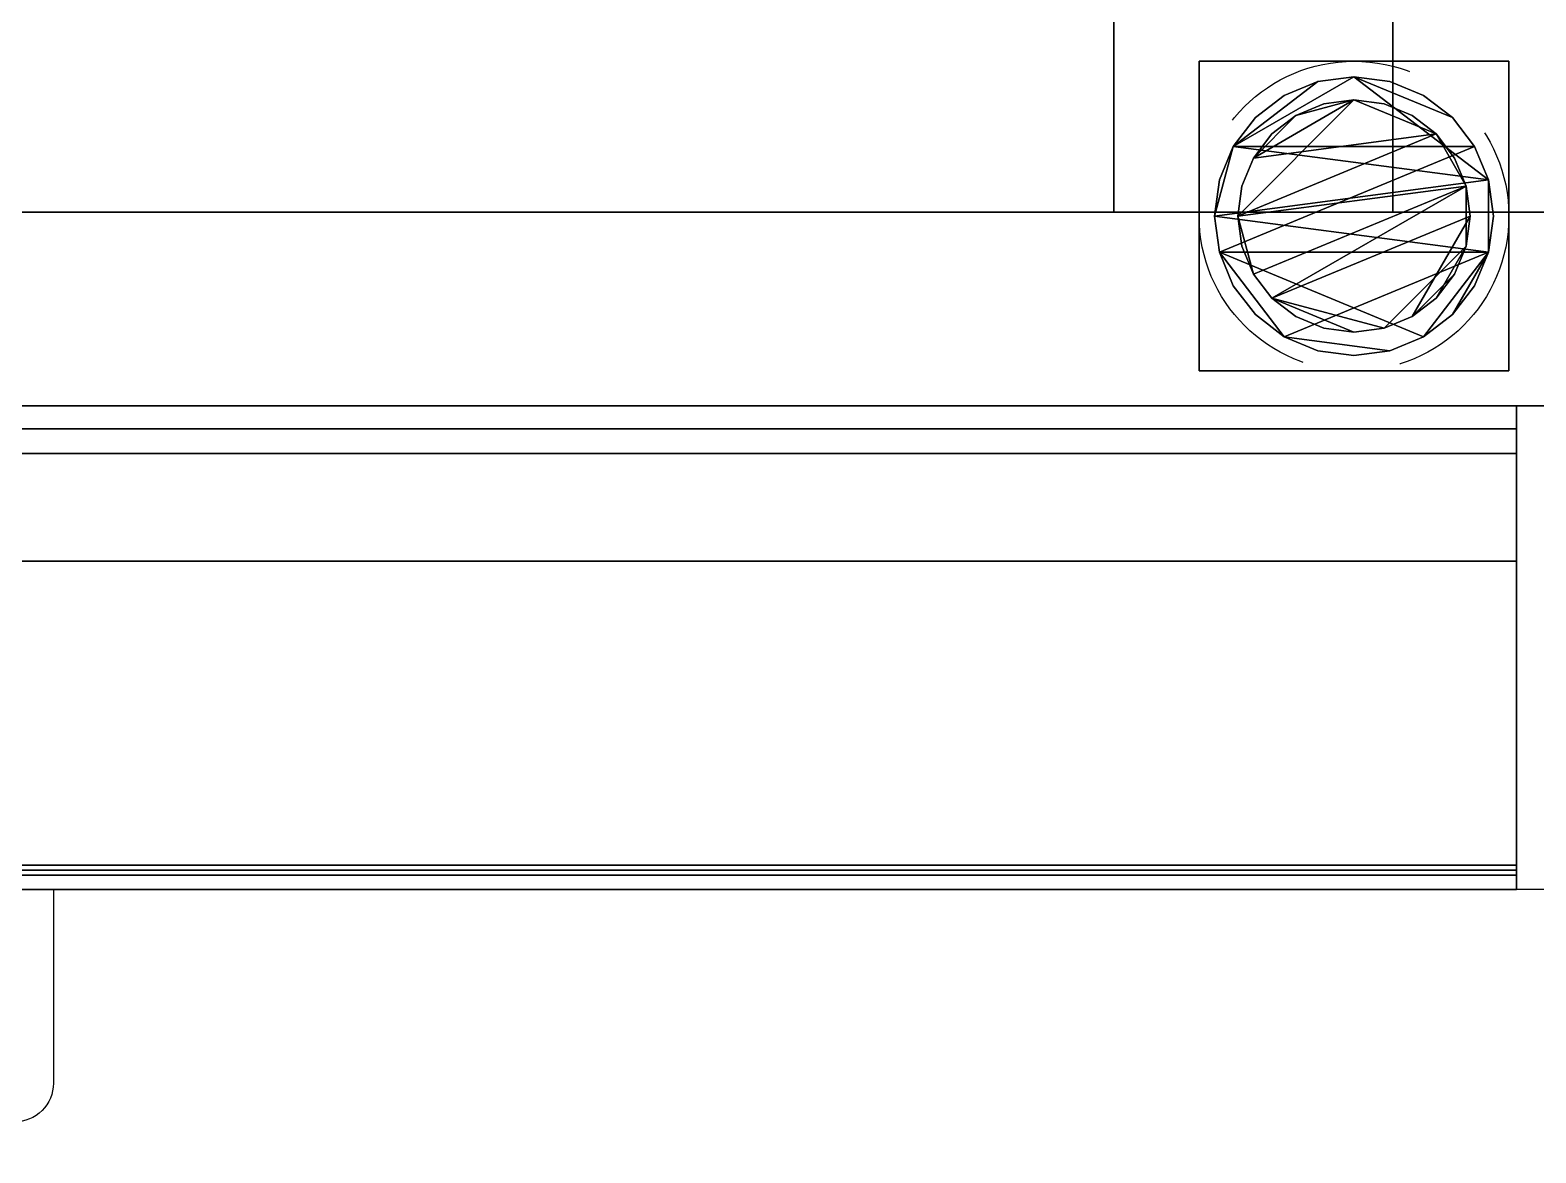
# Model space of a CAD drawing. Header units: millimetres. Extents: x -5 to 3200, y -1375 to 0.
# Drawn here: x 2143 to 2337.5, y -879 to -734 of the extents above; entities that cross this region are included whole.
import ezdxf

# ---------------------------------------------------------------- set-up
doc = ezdxf.new("R2010")
doc.units = ezdxf.units.MM
doc.linetypes.add('NASCOSTA', pattern=[0.381, 0.254, -0.127])
for name, color, linetype in [('IQ_200_2D', 1, 'Continuous'), ('IQ_200_3D', 1, 'Continuous'), ('IQ_204_2D', 7, 'Continuous'), ('IQ_204_3D', 7, 'Continuous')]:
    doc.layers.add(name, color=color, linetype=linetype)
doc.layers.add('IQ_INS_3D', color=3, linetype='Continuous', lineweight=25, plot=False)

msp = doc.modelspace()

# ---------------------------------------------------------------- linework, layer by layer
at = {"layer": 'IQ_200_2D'}
msp.add_lwpolyline([(0, -50), (2900, -50), (2900, -845), (1693, -845), (1693, -879), (1207, -879), (1207, -845), (0, -845), (0, -50)], dxfattribs=at)
at = {"layer": 'IQ_200_2D', "color": 7}
msp.add_lwpolyline([(1887, -845), (2146, -845), (2146, -870, -0.414214), (2141, -875), (1892, -875, -0.414214), (1887, -870)], format="xyb", close=True, dxfattribs=at)
at = {"layer": 'IQ_200_3D'}
for points in [[(2895, -50, 1785), (565, -50, 1785), (565, -782.5, 1785), (2895, -782.5, 1785)], [(2895, -117.5, 708), (565, -117.5, 708), (565, -757.5, 708), (2895, -757.5, 708)], [(2895, -757.5, 1443), (565, -757.5, 1443), (565, -117.5, 1443), (2895, -117.5, 1443)], [(2895, -782.5, 150), (565, -782.5, 150), (565, -117.5, 150), (2895, -117.5, 150)], [(2895, -757.5, 708), (565, -757.5, 708), (565, -757.5, 1443), (2895, -757.5, 1443)], [(2895, -782.5, 1785), (565, -782.5, 1785), (565, -782.5, 150), (2895, -782.5, 150)], [(2335, -842.5, 188), (1685, -842.5, 188), (1685, -782.5, 188), (2335, -782.5, 188)], [(2335, -782.5, 758.13), (1685, -782.5, 758.13), (1685, -841.85, 774.03), (2335, -841.85, 774.03)], [(2335, -785.5, 1493), (1685, -785.5, 1493), (1685, -802.58, 1493), (2335, -802.58, 1493)], [(2335, -785.5, 763.62), (1685, -785.5, 763.62), (1685, -785.5, 1493), (2335, -785.5, 1493)], [(2335, -843.15, 775.81), (1685, -843.15, 775.81), (1685, -788.65, 761.21), (2335, -788.65, 761.21)], [(2335, -802.58, 1493), (1685, -802.58, 1493), (1685, -845, 1463.41), (2335, -845, 1463.41)], [(2335, -845, 771.62), (1685, -845, 771.62), (1685, -845, 190.5), (2335, -845, 190.5)], [(2335, -845, 1463.41), (1685, -845, 1463.41), (1685, -845, 778.22), (2335, -845, 778.22)]]:
    msp.add_3dface(points, dxfattribs=at)
for points, invisible_edges in [([(2335, -842.5, 188), (2335, -782.5, 188), (2335, -845, 190.5), (2335, -844.91, 189.85)], 10), ([(2335, -782.5, 188), (2335, -782.5, 758.13), (2335, -845, 190.5)], 14), ([(2335, -782.5, 758.13), (2335, -841.85, 774.03), (2335, -845, 771.62), (2335, -845, 190.5)], 10), ([(2335, -785.57, 763.05), (1685, -785.57, 763.05), (1685, -785.5, 763.62), (2335, -785.5, 763.62)], 1), ([(2335, -785.76, 762.52), (1685, -785.76, 762.52), (1685, -785.57, 763.05), (2335, -785.57, 763.05)], 5), ([(2335, -786.07, 762.04), (1685, -786.07, 762.04), (1685, -785.76, 762.52), (2335, -785.76, 762.52)], 5), ([(2335, -785.5, 1493), (2335, -802.58, 1493), (2335, -845, 1463.41), (2335, -785.5, 763.62)], 4), ([(2335, -785.5, 763.62), (2335, -788.08, 761.12), (2335, -786.48, 761.64), (2335, -785.57, 763.05)], 7), ([(2335, -785.5, 763.62), (2335, -845, 1463.41), (2335, -845, 778.22), (2335, -843.15, 775.81)], 13), ([(2335, -788.65, 761.21), (2335, -788.08, 761.12), (2335, -785.5, 763.62), (2335, -843.15, 775.81)], 6), ([(2335, -785.76, 762.52), (2335, -785.57, 763.05), (2335, -786.48, 761.64), (2335, -786.07, 762.04)], 2), ([(1685, -786.07, 762.04), (2335, -786.07, 762.04), (2335, -786.48, 761.64), (1685, -786.48, 761.64)], 5), ([(2335, -786.97, 761.34), (1685, -786.97, 761.34), (1685, -786.48, 761.64), (2335, -786.48, 761.64)], 5), ([(2335, -787.51, 761.17), (1685, -787.51, 761.17), (1685, -786.97, 761.34), (2335, -786.97, 761.34)], 5), ([(2335, -788.08, 761.12), (1685, -788.08, 761.12), (1685, -787.51, 761.17), (2335, -787.51, 761.17)], 5), ([(2335, -786.97, 761.34), (2335, -786.48, 761.64), (2335, -788.08, 761.12), (2335, -787.51, 761.17)], 2), ([(2335, -788.65, 761.21), (1685, -788.65, 761.21), (1685, -788.08, 761.12), (2335, -788.08, 761.12)], 4), ([(2335, -841.85, 774.03), (1685, -841.85, 774.03), (1685, -842.5, 774.12), (2335, -842.5, 774.12)], 4), ([(2335, -841.85, 774.03), (2335, -842.5, 774.12), (2335, -843.15, 774.03), (2335, -843.75, 773.79)], 8), ([(2335, -843.75, 773.79), (2335, -844.27, 773.39), (2335, -845, 771.62), (2335, -841.85, 774.03)], 14), ([(2335, -843.15, 188.09), (1685, -843.15, 188.09), (1685, -842.5, 188), (2335, -842.5, 188)], 1), ([(2335, -842.5, 774.12), (1685, -842.5, 774.12), (1685, -843.15, 774.03), (2335, -843.15, 774.03)], 5), ([(2335, -843.75, 188.33), (1685, -843.75, 188.33), (1685, -843.15, 188.09), (2335, -843.15, 188.09)], 5), ([(2335, -843.15, 774.03), (1685, -843.15, 774.03), (1685, -843.75, 773.79), (2335, -843.75, 773.79)], 5), ([(2335, -843.75, 776.06), (1685, -843.75, 776.06), (1685, -843.15, 775.81), (2335, -843.15, 775.81)], 1), ([(1685, -843.75, 188.33), (2335, -843.75, 188.33), (2335, -844.27, 188.73), (1685, -844.27, 188.73)], 5), ([(2335, -843.75, 773.79), (1685, -843.75, 773.79), (1685, -844.27, 773.39), (2335, -844.27, 773.39)], 5), ([(2335, -844.27, 776.46), (1685, -844.27, 776.46), (1685, -843.75, 776.06), (2335, -843.75, 776.06)], 5), ([(2335, -842.5, 188), (2335, -844.91, 189.85), (2335, -844.67, 189.25), (2335, -844.27, 188.73)], 9), ([(2335, -843.15, 188.09), (2335, -842.5, 188), (2335, -844.27, 188.73), (2335, -843.75, 188.33)], 2), ([(2335, -845, 778.22), (2335, -843.75, 776.06), (2335, -843.15, 775.81)], 13), ([(2335, -843.75, 776.06), (2335, -845, 778.22), (2335, -844.91, 777.58), (2335, -844.27, 776.46)], 5), ([(2335, -844.67, 189.25), (1685, -844.67, 189.25), (1685, -844.27, 188.73), (2335, -844.27, 188.73)], 5), ([(2335, -844.27, 773.39), (1685, -844.27, 773.39), (1685, -844.67, 772.87), (2335, -844.67, 772.87)], 5), ([(2335, -844.67, 776.97), (1685, -844.67, 776.97), (1685, -844.27, 776.46), (2335, -844.27, 776.46)], 5), ([(2335, -844.91, 189.85), (1685, -844.91, 189.85), (1685, -844.67, 189.25), (2335, -844.67, 189.25)], 5), ([(2335, -844.67, 772.87), (1685, -844.67, 772.87), (1685, -844.91, 772.27), (2335, -844.91, 772.27)], 5), ([(2335, -844.91, 777.58), (1685, -844.91, 777.58), (1685, -844.67, 776.97), (2335, -844.67, 776.97)], 5), ([(2335, -845, 190.5), (1685, -845, 190.5), (1685, -844.91, 189.85), (2335, -844.91, 189.85)], 4), ([(2335, -844.91, 772.27), (1685, -844.91, 772.27), (1685, -845, 771.62), (2335, -845, 771.62)], 1), ([(2335, -845, 778.22), (1685, -845, 778.22), (1685, -844.91, 777.58), (2335, -844.91, 777.58)], 4), ([(2335, -844.67, 772.87), (2335, -844.91, 772.27), (2335, -845, 771.62), (2335, -844.27, 773.39)], 4), ([(2335, -844.67, 776.97), (2335, -844.27, 776.46), (2335, -844.91, 777.58)], 2)]:
    msp.add_3dface(points, dxfattribs=dict(at, invisible_edges=invisible_edges))
at = {"layer": 'IQ_204_2D'}
msp.add_line((0, -782.5), (2900, -782.5), dxfattribs=at)
at = {"layer": 'IQ_INS_3D', "linetype": 'NASCOSTA', "ltscale": 100}
msp.add_circle((2314, -758), 20, dxfattribs=at)

# ---------------------------------------------------------------- meshes
at = {"layer": 'IQ_204_3D'}
mesh = msp.add_polyface(dxfattribs=at)
corners = [(2283, -757.5, 956.99), (2283, -709.44, 929.24), (2283, -709.44, 927.94), (2283, -711.74, 928.38), (2283, -714.08, 928.27), (2283, -716.33, 927.62), (2283, -718.36, 926.46), (2283, -720.07, 924.87), (2283, -721.37, 922.92), (2283, -722.17, 920.72), (2283, -722.44, 918.4), (2283, -722.17, 916.08), (2283, -721.37, 913.88), (2283, -720.07, 911.93), (2283, -718.36, 910.34), (2283, -716.33, 909.18), (2283, -714.08, 908.53), (2283, -711.74, 908.42), (2283, -709.44, 908.86), (2283, -709.44, 907.55), (2283, -757.5, 879.81), (2283, -137.5, 956.99), (2283, -117.5, 956.99), (2283, -117.5, 879.81), (2283, -137.5, 879.81), (2283, -185.56, 907.55), (2283, -185.56, 908.86), (2283, -183.26, 908.42), (2283, -180.92, 908.53), (2283, -178.67, 909.18), (2283, -176.64, 910.34), (2283, -174.93, 911.93), (2283, -173.63, 913.88), (2283, -172.83, 916.08), (2283, -172.56, 918.4), (2283, -172.83, 920.72), (2283, -173.63, 922.92), (2283, -174.93, 924.87), (2283, -176.64, 926.46), (2283, -178.67, 927.62), (2283, -180.92, 928.27), (2283, -183.26, 928.38), (2283, -185.56, 927.94), (2283, -185.56, 929.24)]
mesh.append_faces([[corners[k] for k in face] for face in [(3, 1, 2), (43, 41, 42), (24, 21, 22, 23)]], dxfattribs={"vtx0": -1})
mesh.append_faces([[corners[k] for k in face] for face in [(7, 0, 6), (9, 0, 8), (39, 21, 38), (32, 24, 31), (31, 24, 30)]], dxfattribs={"vtx0": -1, "vtx1": -1})
mesh.append_faces([[corners[k] for k in face] for face in [(0, 7, 8), (4, 0, 1, 3), (20, 11, 12), (25, 27, 28, 24), (24, 33, 34)]], dxfattribs={"vtx0": -1, "vtx2": -1})
mesh.append_faces([[corners[k] for k in face] for face in [(26, 27, 25)]], dxfattribs={"vtx1": -1})
mesh.append_faces([[corners[k] for k in face] for face in [(5, 6, 0), (4, 5, 0), (9, 10, 0), (13, 14, 20), (12, 13, 20), (15, 16, 20), (14, 15, 20), (39, 40, 21), (37, 38, 21), (36, 37, 21), (32, 33, 24), (35, 36, 21), (29, 30, 24), (28, 29, 24)]], dxfattribs={"vtx1": -1, "vtx2": -1})
mesh.append_faces([[corners[k] for k in face] for face in [(34, 35, 21, 24)]], dxfattribs={"vtx1": -1, "vtx2": -1, "vtx3": -1})
mesh.append_faces([[corners[k] for k in face] for face in [(10, 11, 20, 0), (16, 17, 19, 20), (40, 41, 43, 21)]], dxfattribs={"vtx1": -1, "vtx3": -1})
mesh.append_faces([[corners[k] for k in face] for face in [(17, 18, 19)]], dxfattribs={"vtx2": -1})
mesh = msp.add_polyface(dxfattribs=at)
corners = [(2319, -757.5, 956.99), (2319, -757.5, 879.81), (2319, -709.44, 907.55), (2319, -709.44, 908.86), (2319, -707.15, 909.92), (2319, -705.2, 911.51), (2319, -703.7, 913.55), (2319, -702.76, 915.89), (2319, -702.44, 918.4), (2319, -702.76, 920.91), (2319, -703.7, 923.25), (2319, -705.2, 925.29), (2319, -707.15, 926.88), (2319, -709.44, 927.94), (2319, -709.44, 929.24), (2319, -137.5, 956.99), (2319, -185.56, 929.24), (2319, -185.56, 927.94), (2319, -187.85, 926.88), (2319, -189.81, 925.29), (2319, -191.3, 923.25), (2319, -192.24, 920.91), (2319, -192.56, 918.4), (2319, -192.24, 915.89), (2319, -191.3, 913.55), (2319, -189.81, 911.51), (2319, -187.85, 909.92), (2319, -185.56, 908.86), (2319, -185.56, 907.55), (2319, -137.5, 879.81), (2319, -117.5, 879.81), (2319, -117.5, 956.99)]
mesh.append_faces([[corners[k] for k in face] for face in [(18, 26, 17)]], dxfattribs={"vtx0": -1, "vtx1": -1})
mesh.append_faces([[corners[k] for k in face] for face in [(27, 15, 17, 26)]], dxfattribs={"vtx0": -1, "vtx1": -1, "vtx2": -1})
mesh.append_faces([[corners[k] for k in face] for face in [(13, 3, 4, 12)]], dxfattribs={"vtx0": -1, "vtx2": -1})
mesh.append_faces([[corners[k] for k in face] for face in [(16, 17, 15)]], dxfattribs={"vtx1": -1})
mesh.append_faces([[corners[k] for k in face] for face in [(4, 5, 12), (23, 24, 20)]], dxfattribs={"vtx1": -1, "vtx2": -1})
mesh.append_faces([[corners[k] for k in face] for face in [(6, 7, 10, 11), (5, 6, 11, 12), (25, 26, 18, 19), (24, 25, 19, 20)]], dxfattribs={"vtx1": -1, "vtx3": -1})
mesh.append_faces([[corners[k] for k in face] for face in [(1, 2, 3, 0), (21, 22, 23, 20)]], dxfattribs={"vtx2": -1})
mesh.append_faces([[corners[k] for k in face] for face in [(13, 14, 0, 3), (27, 28, 29, 15)]], dxfattribs={"vtx2": -1, "vtx3": -1})
mesh.append_faces([[corners[k] for k in face] for face in [(7, 8, 9, 10), (29, 30, 31, 15)]], dxfattribs={"vtx3": -1})
mesh = msp.add_polyface(dxfattribs=at)
corners = [(2283, -709.44, 907.55), (2319, -709.44, 907.55), (2319, -757.5, 879.81), (2283, -757.5, 879.81)]
mesh.append_faces([[corners[k] for k in face] for face in [(0, 1, 2, 3)]])
mesh = msp.add_polyface(dxfattribs=at)
corners = [(2283, -757.5, 956.99), (2319, -757.5, 956.99), (2319, -709.44, 929.24), (2283, -709.44, 929.24)]
mesh.append_faces([[corners[k] for k in face] for face in [(0, 1, 2, 3)]])
mesh = msp.add_polyface(dxfattribs=at)
corners = [(2334, -778, 60), (2294, -778, 60), (2294, -738, 60), (2334, -738, 60)]
mesh.append_faces([[corners[k] for k in face] for face in [(0, 1, 2, 3)]])
mesh = msp.add_polyface(dxfattribs=at)
corners = [(2334, -738, 150), (2334, -738, 60), (2294, -738, 60), (2294, -738, 150)]
mesh.append_faces([[corners[k] for k in face] for face in [(0, 1, 2, 3)]])
mesh = msp.add_polyface(dxfattribs=at)
corners = [(2294, -738, 150), (2294, -738, 60), (2294, -778, 60), (2294, -778, 150)]
mesh.append_faces([[corners[k] for k in face] for face in [(0, 1, 2, 3)]])
mesh = msp.add_polyface(dxfattribs=at)
corners = [(2334, -778, 150), (2334, -778, 60), (2334, -738, 60), (2334, -738, 150)]
mesh.append_faces([[corners[k] for k in face] for face in [(0, 1, 2, 3)]])
mesh = msp.add_polyface(dxfattribs=at)
corners = [(2296, -758, 5), (2296.61, -762.66, 5), (2298.41, -767, 5), (2301.27, -770.73, 5), (2305, -773.59, 5), (2309.34, -775.39, 5), (2314, -776, 5), (2318.65, -775.39, 5), (2323, -773.59, 5), (2326.72, -770.73, 5), (2329.58, -767, 5), (2331.38, -762.66, 5), (2332, -758, 5), (2331.38, -753.34, 5), (2329.58, -749, 5), (2326.72, -745.27, 5), (2323, -742.41, 5), (2318.65, -740.61, 5), (2314, -740, 5), (2309.34, -740.61, 5), (2305, -742.41, 5), (2301.27, -745.27, 5), (2298.41, -749, 5), (2296.61, -753.34, 5)]
mesh.append_faces([[corners[k] for k in face] for face in [(11, 8, 9, 10)]], dxfattribs={"vtx0": -1})
mesh.append_faces([[corners[k] for k in face] for face in [(4, 7, 8, 11), (11, 0, 1, 4), (13, 18, 19, 22)]], dxfattribs={"vtx0": -1, "vtx2": -1, "vtx3": -1})
mesh.append_faces([[corners[k] for k in face] for face in [(0, 11, 12, 13)]], dxfattribs={"vtx0": -1, "vtx3": -1})
mesh.append_faces([[corners[k] for k in face] for face in [(2, 3, 4, 1), (16, 17, 18, 15)]], dxfattribs={"vtx2": -1})
mesh.append_faces([[corners[k] for k in face] for face in [(13, 14, 15, 18), (22, 23, 0, 13)]], dxfattribs={"vtx2": -1, "vtx3": -1})
mesh.append_faces([[corners[k] for k in face] for face in [(4, 5, 6, 7), (19, 20, 21, 22)]], dxfattribs={"vtx3": -1})
mesh = msp.add_polyface(dxfattribs=at)
corners = [(2296, -758), (2296.61, -753.34), (2298.41, -749), (2301.27, -745.27), (2305, -742.41), (2309.34, -740.61), (2314, -740), (2318.65, -740.61), (2323, -742.41), (2326.72, -745.27), (2329.58, -749), (2331.38, -753.34), (2332, -758), (2331.38, -762.66), (2329.58, -767), (2326.72, -770.73), (2323, -773.59), (2318.65, -775.39), (2314, -776), (2309.34, -775.39), (2305, -773.59), (2301.27, -770.73), (2298.41, -767), (2296.61, -762.66)]
mesh.append_faces([[corners[k] for k in face] for face in [(2, 0, 1), (15, 13, 14), (13, 11, 12)]], dxfattribs={"vtx0": -1})
mesh.append_faces([[corners[k] for k in face] for face in [(16, 23, 13, 15)]], dxfattribs={"vtx0": -1, "vtx1": -1, "vtx2": -1})
mesh.append_faces([[corners[k] for k in face] for face in [(2, 10, 23, 0)]], dxfattribs={"vtx0": -1, "vtx1": -1, "vtx3": -1})
mesh.append_faces([[corners[k] for k in face] for face in [(2, 5, 6)]], dxfattribs={"vtx0": -1, "vtx2": -1})
mesh.append_faces([[corners[k] for k in face] for face in [(23, 10, 11, 13), (23, 16, 17, 20)]], dxfattribs={"vtx0": -1, "vtx2": -1, "vtx3": -1})
mesh.append_faces([[corners[k] for k in face] for face in [(9, 10, 2, 6)]], dxfattribs={"vtx1": -1, "vtx2": -1, "vtx3": -1})
mesh.append_faces([[corners[k] for k in face] for face in [(3, 4, 5, 2), (18, 19, 20, 17)]], dxfattribs={"vtx2": -1})
mesh.append_faces([[corners[k] for k in face] for face in [(6, 7, 8, 9), (20, 21, 22, 23)]], dxfattribs={"vtx3": -1})
mesh = msp.add_polyface(dxfattribs=at)
corners = [(2296, -758, 5), (2296.61, -753.34, 5), (2298.41, -749, 5), (2301.27, -745.27, 5), (2305, -742.41, 5), (2309.34, -740.61, 5), (2314, -740, 5), (2318.65, -740.61, 5), (2323, -742.41, 5), (2326.72, -745.27, 5), (2329.58, -749, 5), (2331.38, -753.34, 5), (2332, -758, 5), (2332, -758), (2331.38, -753.34), (2329.58, -749), (2326.72, -745.27), (2323, -742.41), (2318.65, -740.61), (2314, -740), (2309.34, -740.61), (2305, -742.41), (2301.27, -745.27), (2298.41, -749), (2296.61, -753.34), (2296, -758)]
mesh.append_faces([[corners[k] for k in face] for face in [(13, 14, 11, 12), (0, 1, 24, 25)]], dxfattribs={"vtx1": -1})
mesh.append_faces([[corners[k] for k in face] for face in [(14, 15, 10, 11), (16, 17, 8, 9), (15, 16, 9, 10), (17, 18, 7, 8), (6, 7, 18, 19), (19, 20, 5, 6), (20, 21, 4, 5), (22, 23, 2, 3), (21, 22, 3, 4), (23, 24, 1, 2)]], dxfattribs={"vtx1": -1, "vtx3": -1})
mesh = msp.add_polyface(dxfattribs=at)
corners = [(2299, -758, 60), (2299.51, -761.88, 60), (2301.01, -765.5, 60), (2303.39, -768.61, 60), (2306.5, -770.99, 60), (2310.11, -772.49, 60), (2314, -773, 60), (2317.88, -772.49, 60), (2321.5, -770.99, 60), (2324.6, -768.61, 60), (2326.99, -765.5, 60), (2328.49, -761.88, 60), (2329, -758, 60), (2328.49, -754.12, 60), (2326.99, -750.5, 60), (2324.6, -747.39, 60), (2321.5, -745.01, 60), (2317.88, -743.51, 60), (2314, -743, 60), (2310.11, -743.51, 60), (2306.5, -745.01, 60), (2303.39, -747.39, 60), (2301.01, -750.5, 60), (2299.51, -754.12, 60)]
mesh.append_faces([[corners[k] for k in face] for face in [(10, 8, 9), (22, 20, 21)]], dxfattribs={"vtx0": -1})
mesh.append_faces([[corners[k] for k in face] for face in [(7, 3, 6)]], dxfattribs={"vtx0": -1, "vtx1": -1})
mesh.append_faces([[corners[k] for k in face] for face in [(22, 15, 18, 20)]], dxfattribs={"vtx0": -1, "vtx1": -1, "vtx2": -1, "vtx3": -1})
mesh.append_faces([[corners[k] for k in face] for face in [(13, 2, 3, 12)]], dxfattribs={"vtx0": -1, "vtx2": -1})
mesh.append_faces([[corners[k] for k in face] for face in [(3, 7, 8, 12)]], dxfattribs={"vtx0": -1, "vtx2": -1, "vtx3": -1})
mesh.append_faces([[corners[k] for k in face] for face in [(17, 18, 15, 16), (19, 20, 18)]], dxfattribs={"vtx1": -1})
mesh.append_faces([[corners[k] for k in face] for face in [(11, 12, 8, 10)]], dxfattribs={"vtx1": -1, "vtx2": -1})
mesh.append_faces([[corners[k] for k in face] for face in [(4, 5, 6, 3)]], dxfattribs={"vtx2": -1})
mesh.append_faces([[corners[k] for k in face] for face in [(0, 1, 2, 13), (13, 14, 15, 0), (22, 23, 0, 15)]], dxfattribs={"vtx2": -1, "vtx3": -1})
mesh = msp.add_polyface(dxfattribs=at)
corners = [(2299, -758, 5), (2299.51, -754.12, 5), (2301.01, -750.5, 5), (2303.39, -747.39, 5), (2306.5, -745.01, 5), (2310.11, -743.51, 5), (2314, -743, 5), (2317.88, -743.51, 5), (2321.5, -745.01, 5), (2324.6, -747.39, 5), (2326.99, -750.5, 5), (2328.49, -754.12, 5), (2329, -758, 5), (2328.49, -761.88, 5), (2326.99, -765.5, 5), (2324.6, -768.61, 5), (2321.5, -770.99, 5), (2317.88, -772.49, 5), (2314, -773, 5), (2310.11, -772.49, 5), (2306.5, -770.99, 5), (2303.39, -768.61, 5), (2301.01, -765.5, 5), (2299.51, -761.88, 5)]
mesh.append_faces([[corners[k] for k in face] for face in [(9, 6, 7, 8), (4, 2, 3), (15, 13, 14)]], dxfattribs={"vtx0": -1})
mesh.append_faces([[corners[k] for k in face] for face in [(18, 21, 17)]], dxfattribs={"vtx0": -1, "vtx1": -1})
mesh.append_faces([[corners[k] for k in face] for face in [(22, 0, 11, 21)]], dxfattribs={"vtx0": -1, "vtx1": -1, "vtx2": -1})
mesh.append_faces([[corners[k] for k in face] for face in [(0, 6, 9, 11), (21, 11, 13, 17)]], dxfattribs={"vtx0": -1, "vtx1": -1, "vtx2": -1, "vtx3": -1})
mesh.append_faces([[corners[k] for k in face] for face in [(23, 0, 22), (12, 13, 11)]], dxfattribs={"vtx1": -1})
mesh.append_faces([[corners[k] for k in face] for face in [(16, 17, 13, 15)]], dxfattribs={"vtx1": -1, "vtx2": -1})
mesh.append_faces([[corners[k] for k in face] for face in [(9, 10, 11)]], dxfattribs={"vtx2": -1})
mesh.append_faces([[corners[k] for k in face] for face in [(4, 5, 6, 2), (0, 1, 2, 6)]], dxfattribs={"vtx2": -1, "vtx3": -1})
mesh.append_faces([[corners[k] for k in face] for face in [(18, 19, 20, 21)]], dxfattribs={"vtx3": -1})
mesh = msp.add_polyface(dxfattribs=at)
corners = [(2299, -758, 60), (2299.51, -754.12, 60), (2301.01, -750.5, 60), (2303.39, -747.39, 60), (2306.5, -745.01, 60), (2310.11, -743.51, 60), (2314, -743, 60), (2317.88, -743.51, 60), (2321.5, -745.01, 60), (2324.6, -747.39, 60), (2326.99, -750.5, 60), (2328.49, -754.12, 60), (2329, -758, 60), (2329, -758, 5), (2328.49, -754.12, 5), (2326.99, -750.5, 5), (2324.6, -747.39, 5), (2321.5, -745.01, 5), (2317.88, -743.51, 5), (2314, -743, 5), (2310.11, -743.51, 5), (2306.5, -745.01, 5), (2303.39, -747.39, 5), (2301.01, -750.5, 5), (2299.51, -754.12, 5), (2299, -758, 5)]
mesh.append_faces([[corners[k] for k in face] for face in [(1, 24, 25, 0)]], dxfattribs={"vtx0": -1})
mesh.append_faces([[corners[k] for k in face] for face in [(8, 17, 18, 7), (7, 18, 19, 6), (16, 9, 10, 15), (9, 16, 17, 8), (5, 20, 21, 4), (4, 21, 22, 3), (2, 23, 24, 1), (3, 22, 23, 2), (20, 5, 6, 19)]], dxfattribs={"vtx0": -1, "vtx2": -1})
mesh.append_faces([[corners[k] for k in face] for face in [(13, 14, 11, 12)]], dxfattribs={"vtx1": -1})
mesh.append_faces([[corners[k] for k in face] for face in [(14, 15, 10, 11)]], dxfattribs={"vtx1": -1, "vtx3": -1})
mesh = msp.add_polyface(dxfattribs=at)
corners = [(2332, -758, 5), (2331.38, -762.66, 5), (2329.58, -767, 5), (2326.72, -770.73, 5), (2323, -773.59, 5), (2318.65, -775.39, 5), (2314, -776, 5), (2309.34, -775.39, 5), (2305, -773.59, 5), (2301.27, -770.73, 5), (2298.41, -767, 5), (2296.61, -762.66, 5), (2296, -758, 5), (2296, -758), (2296.61, -762.66), (2298.41, -767), (2301.27, -770.73), (2305, -773.59), (2309.34, -775.39), (2314, -776), (2318.65, -775.39), (2323, -773.59), (2326.72, -770.73), (2329.58, -767), (2331.38, -762.66), (2332, -758)]
mesh.append_faces([[corners[k] for k in face] for face in [(13, 14, 11, 12), (0, 1, 24, 25)]], dxfattribs={"vtx1": -1})
mesh.append_faces([[corners[k] for k in face] for face in [(14, 15, 10, 11), (16, 17, 8, 9), (15, 16, 9, 10), (17, 18, 7, 8), (6, 7, 18, 19), (19, 20, 5, 6), (20, 21, 4, 5), (22, 23, 2, 3), (21, 22, 3, 4), (23, 24, 1, 2)]], dxfattribs={"vtx1": -1, "vtx3": -1})
mesh = msp.add_polyface(dxfattribs=at)
corners = [(2329, -758, 60), (2328.49, -761.88, 60), (2326.99, -765.5, 60), (2324.6, -768.61, 60), (2321.5, -770.99, 60), (2317.88, -772.49, 60), (2314, -773, 60), (2310.11, -772.49, 60), (2306.5, -770.99, 60), (2303.39, -768.61, 60), (2301.01, -765.5, 60), (2299.51, -761.88, 60), (2299, -758, 60), (2299, -758, 5), (2299.51, -761.88, 5), (2301.01, -765.5, 5), (2303.39, -768.61, 5), (2306.5, -770.99, 5), (2310.11, -772.49, 5), (2314, -773, 5), (2317.88, -772.49, 5), (2321.5, -770.99, 5), (2324.6, -768.61, 5), (2326.99, -765.5, 5), (2328.49, -761.88, 5), (2329, -758, 5)]
mesh.append_faces([[corners[k] for k in face] for face in [(1, 24, 25, 0)]], dxfattribs={"vtx0": -1})
mesh.append_faces([[corners[k] for k in face] for face in [(11, 14, 15, 10), (10, 15, 16, 9), (8, 17, 18, 7), (9, 16, 17, 8), (7, 18, 19, 6), (5, 20, 21, 4), (4, 21, 22, 3), (2, 23, 24, 1), (3, 22, 23, 2), (20, 5, 6, 19)]], dxfattribs={"vtx0": -1, "vtx2": -1})
mesh.append_faces([[corners[k] for k in face] for face in [(12, 13, 14, 11)]], dxfattribs={"vtx2": -1})
mesh = msp.add_polyface(dxfattribs=at)
corners = [(2294, -778, 150), (2294, -778, 60), (2334, -778, 60), (2334, -778, 150)]
mesh.append_faces([[corners[k] for k in face] for face in [(0, 1, 2, 3)]])

doc.saveas('drawing.dxf')
